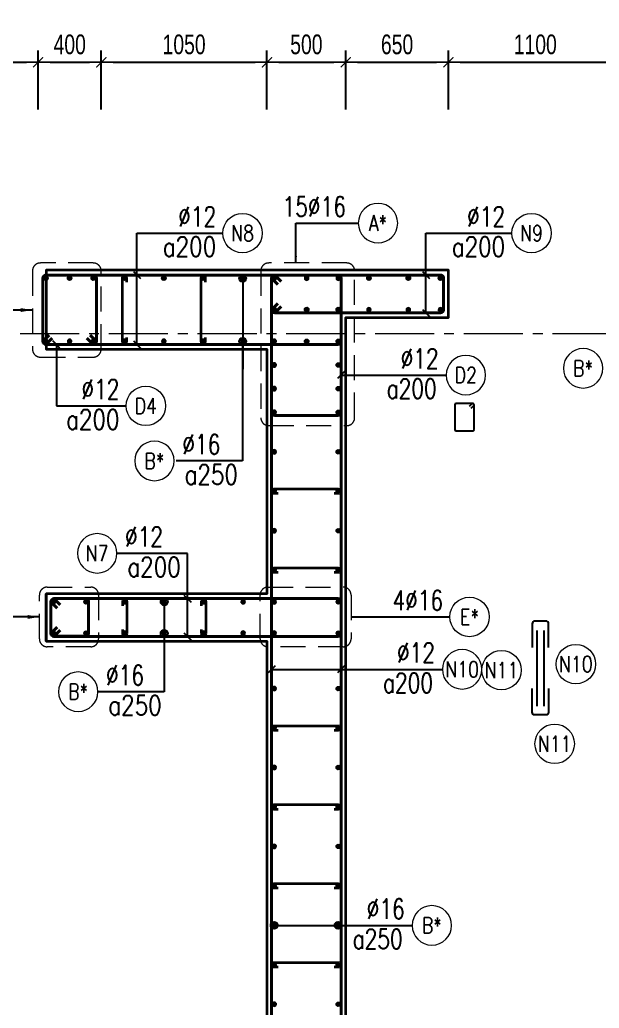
# Model space of a CAD drawing. Header units: millimetres. Extents: x 738475 to 1279438, y -34239 to 156422.
# Drawn here: x 1178206 to 1181879, y 105323 to 111585 of the extents above; entities that cross this region are included whole.
import ezdxf
from ezdxf.enums import TextEntityAlignment as Align

# ---------------------------------------------------------------- set-up
doc = ezdxf.new("R2010")
doc.units = ezdxf.units.MM
doc.header["$MEASUREMENT"] = 0
for name, pattern in [('HIDDEN', [9.525, 6.35, -3.175]), ('HIDDEN2', [4.7625, 3.175, -1.5875]), ('OF_Grid_1$0$CENTER2', [1.125, 0.75, -0.125, 0.125, -0.125])]:
    doc.linetypes.add(name, pattern=pattern)
doc.layers.get('0').update_dxf_attribs({"lineweight": 20})
doc.layers.get('Defpoints').update_dxf_attribs({"color": 151, "lineweight": 9})
doc.layers.add('Hidden', color=9, linetype='HIDDEN')
doc.layers.add('Ligature', color=1, linetype='Continuous')
for name, color, linetype, lineweight in [('KC-LEADER', 153, 'Continuous', 18), ('KC-THEP', 6, 'Continuous', 40), ('NDC_S_DIM', 1, 'Continuous', 15), ('NDC_S_HIDDEN', 8, 'HIDDEN2', 13), ('NDC_S_LEADER', 1, 'Continuous', 15), ('NDC_S_REBAR', 4, 'Continuous', 35), ('NDC_S_STIRRUP', 4, 'Continuous', 40), ('NDC_S_VN TEXT', 7, 'Continuous', 20), ('NDC_S_WALL', 6, 'Continuous', 35), ('OF_Core wall_1.2(B1-19F)$0$NDC_S_WALL', 6, 'Continuous', 35), ('OF_Grid_1$0$NDC_S_AXIS', 5, 'OF_Grid_1$0$CENTER2', 13)]:
    doc.layers.add(name, color=color, linetype=linetype, lineweight=lineweight)
doc.styles.add('NDC_DIM', font='', dxfattribs={"width": 0.75})
doc.styles.add('NDC_EN TXT', font='romans.shx', dxfattribs={"width": 0.8})
doc.styles.get('NDC_DIM').set_extended_font_data('Dotum')
doc.dimstyles.new('NDC_dim_25', dxfattribs={"dimscale": 25, "dimtxt": 2.5, "dimasz": 1.5, "dimexe": 1.5, "dimexo": 2.5, "dimgap": 1, "dimtad": 1, "dimdec": 0, "dimzin": 0, "dimdsep": 46, "dimtxsty": 'NDC_DIM', "dimblk": 'DIMMARK', "dimcen": 0.09, "dimdle": 1.2, "dimclrd": 1, "dimclre": 1, "dimclrt": 3, "dimadec": 0, "dimazin": 0, "dimtfac": 1, "dimtdec": 0, "dimtix": 1, "dimtofl": 0, "dimtmove": 0, "dimatfit": 3, "dimfxl": 6, "dimfxlon": 1, "dimtolj": 1, "dimtzin": 0, "dimarcsym": 0})
doc.dimstyles.new('NDC_dim_30', dxfattribs={"dimscale": 30, "dimtxt": 2.5, "dimasz": 1.5, "dimexe": 1.5, "dimexo": 2.5, "dimgap": 1, "dimtad": 1, "dimdec": 0, "dimzin": 0, "dimdsep": 46, "dimtxsty": 'NDC_DIM', "dimblk": 'DIMMARK', "dimcen": 0.09, "dimdle": 1.2, "dimclrd": 1, "dimclre": 1, "dimclrt": 3, "dimadec": 0, "dimazin": 0, "dimtfac": 1, "dimtdec": 0, "dimtix": 1, "dimtofl": 0, "dimtmove": 0, "dimatfit": 3, "dimfxl": 6, "dimfxlon": 1, "dimtolj": 1, "dimtzin": 0, "dimarcsym": 0})
doc.dimstyles.new('NDC_dim_50', dxfattribs={"dimscale": 50, "dimtxt": 2.5, "dimasz": 1.5, "dimexe": 1.5, "dimexo": 2.5, "dimgap": 1, "dimtad": 1, "dimdec": 0, "dimzin": 0, "dimdsep": 46, "dimtxsty": 'NDC_DIM', "dimblk": 'DIMMARK', "dimcen": 0.09, "dimdle": 1.2, "dimclrd": 1, "dimclre": 1, "dimclrt": 3, "dimadec": 0, "dimazin": 0, "dimtfac": 1, "dimtdec": 0, "dimtix": 1, "dimtofl": 0, "dimtmove": 0, "dimatfit": 3, "dimfxl": 6, "dimfxlon": 1, "dimtolj": 1, "dimtzin": 0, "dimarcsym": 0})

# ---------------------------------------------------------------- blocks, each defined once
blk = doc.blocks.new('THEP')
at = {"layer": 'KC-LEADER', "color": 6}
blk.add_circle((0, 0), 14, dxfattribs=at)
at = {"layer": 'KC-THEP'}
for p, q in [((-14, 0), (14, 0)), ((9.9, 9.9), (-9.9, -9.9)), ((-9.9, 9.9), (9.9, -9.9)), ((0, 14), (0, -14))]:
    blk.add_line(p, q, dxfattribs=at)
blk = doc.blocks.new('DIMMARK')
at = {"layer": 'NDC_S_DIM', "color": 1}
blk.add_line((-1.5, 0), (1, 0), dxfattribs=at)
at = {"layer": 'NDC_S_DIM', "color": 2, "const_width": 0.1}
blk.add_lwpolyline([(-0.424, -0.424), (0.424, 0.424)], dxfattribs=at)
blk = doc.blocks.new('*U13')
blk.add_circle((-2.5, 0), 2.5)
at = {"layer": 'NDC_S_VN TEXT', "color": 3, "style": 'NDC_EN TXT', "width": 0.75}
blk.add_attdef('DK1', (0.5, 0.85), '', height=2.5, dxfattribs=at)
at = {"layer": 'NDC_S_VN TEXT', "color": 7, "style": 'NDC_EN TXT', "width": 0.8}
blk.add_attdef('SH2', text='', height=2, dxfattribs=at).set_placement((-2.5, 0), align=Align.MIDDLE)
blk = doc.blocks.new('*U11')
blk.add_circle((-2.5, 0), 2.5)
at = {"layer": 'NDC_S_VN TEXT', "color": 3, "style": 'NDC_EN TXT', "width": 0.75}
for tag, p in [('DK1', (0.5, 0.85)), ('KC1', (0.5, -2.97))]:
    blk.add_attdef(tag, p, '', height=2.5, dxfattribs=at)
at = {"layer": 'NDC_S_VN TEXT', "color": 7, "style": 'NDC_EN TXT', "width": 0.8}
blk.add_attdef('SH2', text='', height=2, dxfattribs=at).set_placement((-2.5, 0), align=Align.MIDDLE)
blk = doc.blocks.new('A$C7BC65A55')
at = {"layer": 'Ligature'}
for p, q in [((-15.2, 372, 0), (-15.2, 38.5, 0)), ((15.2, 372, 0), (15.2, 38.5, 0))]:
    blk.add_line(p, q, dxfattribs=at)
for points in [[(-36.2, 296.5), (-36.2, 400.9, -0.414214), (-24, 413.1), (24, 413.1, -0.414214), (36.2, 400.9), (36.2, 296.5)], [(-36.2, 116.5), (-36.2, 12.2, 0.414214), (-24, 0), (24, 0, 0.414214), (36.2, 12.2), (36.2, 116.5)]]:
    blk.add_lwpolyline(points, format="xyb", dxfattribs=at)
blk = doc.blocks.new('*U9')
blk.add_circle((2.5, 0), 2.5)
at = {"layer": 'NDC_S_VN TEXT', "color": 3, "style": 'NDC_EN TXT', "width": 0.75}
blk.add_attdef('DK2', text='', height=2.5, dxfattribs=at).set_placement((-0.85, 0.85), align=Align.RIGHT)
at = {"layer": 'NDC_S_VN TEXT', "color": 7, "style": 'NDC_EN TXT', "width": 0.8}
blk.add_attdef('SH3', text='', height=2, dxfattribs=at).set_placement((2.5, 0), align=Align.MIDDLE)
blk = doc.blocks.new('*U572')
at = {"layer": 'NDC_S_REBAR'}
blk.add_lwpolyline([(-15, -75), (-15, -100, 1), (15, -100), (15, 100, 1), (-15, 100), (-15, 75)], format="xyb", dxfattribs=at)
blk = doc.blocks.new('*U571')
at = {"layer": 'NDC_S_HIDDEN', "color": 0, "linetype": 'ByBlock', "lineweight": -2, "transparency": 16777216}
for p in [(0, 0), (500, 0)]:
    blk.add_blockref('*U572', p, dxfattribs=at)
blk = doc.blocks.new('*U10')
blk.add_circle((2.5, 0), 2.5)
at = {"layer": 'NDC_S_VN TEXT', "color": 3, "style": 'NDC_EN TXT'}
for tag, width, p in [('DK2', 0.75, (-0.85, 0.85)), ('KC2', 0.8, (-0.85, -2.97))]:
    blk.add_attdef(tag, text='', height=2.5, dxfattribs=dict(at, width=width)).set_placement(p, align=Align.RIGHT)
at = {"layer": 'NDC_S_VN TEXT', "color": 7, "style": 'NDC_EN TXT', "width": 0.8}
blk.add_attdef('SH3', text='', height=2, dxfattribs=at).set_placement((2.5, 0), align=Align.MIDDLE)
blk = doc.blocks.new('*D618')
at = {"layer": 'Defpoints', "color": 0, "ltscale": 200, "transparency": 16777216}
for p in [(1178722.8, 111316.1), (1178322.8, 109649.4), (1178722.8, 109681)]:
    blk.add_point(p, dxfattribs=at)
at = {"layer": 'NDC_S_DIM', "color": 1, "lineweight": -2, "ltscale": 200, "transparency": 16777216}
for p, q in [((1178322.8, 111016.1), (1178322.8, 111391.1)), ((1178722.8, 111016.1), (1178722.8, 111391.1)), ((1178397.8, 111316.1), (1178647.8, 111316.1))]:
    blk.add_line(p, q, dxfattribs=at)
at = {"layer": 'NDC_S_DIM', "color": 1, "lineweight": -2, "ltscale": 200, "transparency": 16777216, "xscale": 75, "yscale": 75, "zscale": 75, "rotation": 180}
blk.add_blockref('DIMMARK', (1178322.8, 111316.1), dxfattribs=at)
at = {"layer": 'NDC_S_DIM', "color": 1, "lineweight": -2, "ltscale": 200, "transparency": 16777216, "xscale": 75, "yscale": 75, "zscale": 75}
blk.add_blockref('DIMMARK', (1178722.8, 111316.1), dxfattribs=at)
at = {"layer": 'NDC_S_DIM', "color": 3, "ltscale": 200, "transparency": 16777216, "insert": (1178522.8, 111428.7), "char_height": 125, "attachment_point": 5, "style": 'NDC_DIM'}
blk.add_mtext('\\A1;400', dxfattribs=at)
blk = doc.blocks.new('*D619')
at = {"layer": 'Defpoints', "color": 0, "ltscale": 200, "transparency": 16777216}
for p in [(1179772.8, 111316.1), (1178722.8, 109681), (1179772.8, 109498.4)]:
    blk.add_point(p, dxfattribs=at)
at = {"layer": 'NDC_S_DIM', "color": 1, "lineweight": -2, "ltscale": 200, "transparency": 16777216}
for p, q in [((1178722.8, 111016.1), (1178722.8, 111391.1)), ((1179772.8, 111016.1), (1179772.8, 111391.1)), ((1178797.8, 111316.1), (1179697.8, 111316.1))]:
    blk.add_line(p, q, dxfattribs=at)
at = {"layer": 'NDC_S_DIM', "color": 1, "lineweight": -2, "ltscale": 200, "transparency": 16777216, "xscale": 75, "yscale": 75, "zscale": 75, "rotation": 180}
blk.add_blockref('DIMMARK', (1178722.8, 111316.1), dxfattribs=at)
at = {"layer": 'NDC_S_DIM', "color": 1, "lineweight": -2, "ltscale": 200, "transparency": 16777216, "xscale": 75, "yscale": 75, "zscale": 75}
blk.add_blockref('DIMMARK', (1179772.8, 111316.1), dxfattribs=at)
at = {"layer": 'NDC_S_DIM', "color": 3, "ltscale": 200, "transparency": 16777216, "insert": (1179247.8, 111428.7), "char_height": 125, "attachment_point": 5, "style": 'NDC_DIM'}
blk.add_mtext('\\A1;1050', dxfattribs=at)
blk = doc.blocks.new('*D620')
at = {"layer": 'Defpoints', "color": 0, "ltscale": 200, "transparency": 16777216}
for p in [(1180272.8, 111316.1), (1180272.8, 109698.4), (1179772.8, 109498.4)]:
    blk.add_point(p, dxfattribs=at)
at = {"layer": 'NDC_S_DIM', "color": 1, "lineweight": -2, "ltscale": 200, "transparency": 16777216}
for p, q in [((1179772.8, 111016.1), (1179772.8, 111391.1)), ((1180272.8, 111016.1), (1180272.8, 111391.1)), ((1179847.8, 111316.1), (1180197.8, 111316.1))]:
    blk.add_line(p, q, dxfattribs=at)
at = {"layer": 'NDC_S_DIM', "color": 1, "lineweight": -2, "ltscale": 200, "transparency": 16777216, "xscale": 75, "yscale": 75, "zscale": 75, "rotation": 180}
blk.add_blockref('DIMMARK', (1179772.8, 111316.1), dxfattribs=at)
at = {"layer": 'NDC_S_DIM', "color": 1, "lineweight": -2, "ltscale": 200, "transparency": 16777216, "xscale": 75, "yscale": 75, "zscale": 75}
blk.add_blockref('DIMMARK', (1180272.8, 111316.1), dxfattribs=at)
at = {"layer": 'NDC_S_DIM', "color": 3, "ltscale": 200, "transparency": 16777216, "insert": (1180022.8, 111428.7), "char_height": 125, "attachment_point": 5, "style": 'NDC_DIM'}
blk.add_mtext('\\A1;500', dxfattribs=at)
blk = doc.blocks.new('*D621')
at = {"layer": 'Defpoints', "color": 0, "ltscale": 200, "transparency": 16777216}
for p in [(1180922.6, 111316.1), (1180272.8, 109698.4), (1180922.6, 109698.4)]:
    blk.add_point(p, dxfattribs=at)
at = {"layer": 'NDC_S_DIM', "color": 1, "lineweight": -2, "ltscale": 200, "transparency": 16777216}
for p, q in [((1180272.8, 111016.1), (1180272.8, 111391.1)), ((1180922.6, 111016.1), (1180922.6, 111391.1)), ((1180347.8, 111316.1), (1180847.6, 111316.1))]:
    blk.add_line(p, q, dxfattribs=at)
at = {"layer": 'NDC_S_DIM', "color": 1, "lineweight": -2, "ltscale": 200, "transparency": 16777216, "xscale": 75, "yscale": 75, "zscale": 75, "rotation": 180}
blk.add_blockref('DIMMARK', (1180272.8, 111316.1), dxfattribs=at)
at = {"layer": 'NDC_S_DIM', "color": 1, "lineweight": -2, "ltscale": 200, "transparency": 16777216, "xscale": 75, "yscale": 75, "zscale": 75}
blk.add_blockref('DIMMARK', (1180922.6, 111316.1), dxfattribs=at)
at = {"layer": 'NDC_S_DIM', "color": 3, "ltscale": 200, "transparency": 16777216, "insert": (1180597.7, 111428.7), "char_height": 125, "attachment_point": 5, "style": 'NDC_DIM'}
blk.add_mtext('\\A1;650', dxfattribs=at)
blk = doc.blocks.new('*D622')
at = {"layer": 'Defpoints', "color": 0, "ltscale": 200, "transparency": 16777216}
for p in [(1182023.6, 111316.1), (1180923.6, 109698.4), (1182023.6, 109698.4)]:
    blk.add_point(p, dxfattribs=at)
at = {"layer": 'NDC_S_DIM', "color": 1, "lineweight": -2, "ltscale": 200, "transparency": 16777216}
for p, q in [((1180923.6, 111016.1), (1180923.6, 111391.1)), ((1182023.6, 111016.1), (1182023.6, 111391.1)), ((1180998.6, 111316.1), (1181948.6, 111316.1))]:
    blk.add_line(p, q, dxfattribs=at)
at = {"layer": 'NDC_S_DIM', "color": 1, "lineweight": -2, "ltscale": 200, "transparency": 16777216, "xscale": 75, "yscale": 75, "zscale": 75, "rotation": 180}
blk.add_blockref('DIMMARK', (1180923.6, 111316.1), dxfattribs=at)
at = {"layer": 'NDC_S_DIM', "color": 1, "lineweight": -2, "ltscale": 200, "transparency": 16777216, "xscale": 75, "yscale": 75, "zscale": 75}
blk.add_blockref('DIMMARK', (1182023.6, 111316.1), dxfattribs=at)
at = {"layer": 'NDC_S_DIM', "color": 3, "ltscale": 200, "transparency": 16777216, "insert": (1181473.6, 111428.7), "char_height": 125, "attachment_point": 5, "style": 'NDC_DIM'}
blk.add_mtext('\\A1;1100', dxfattribs=at)
blk = doc.blocks.new('*D604')
at = {"layer": 'Defpoints', "color": 0, "ltscale": 200, "transparency": 16777216}
for p in [(1178322.8, 111316.1), (1178322.8, 111022.8), (1177672.6, 110952.4)]:
    blk.add_point(p, dxfattribs=at)
at = {"layer": 'NDC_S_DIM', "color": 1, "lineweight": -2, "ltscale": 200, "transparency": 16777216}
for p, q in [((1177672.6, 111077.4), (1177672.6, 111391.1)), ((1178322.8, 111147.8), (1178322.8, 111391.1)), ((1177747.6, 111316.1), (1178247.8, 111316.1))]:
    blk.add_line(p, q, dxfattribs=at)
at = {"layer": 'NDC_S_DIM', "color": 1, "lineweight": -2, "ltscale": 200, "transparency": 16777216, "xscale": 75, "yscale": 75, "zscale": 75, "rotation": 180}
blk.add_blockref('DIMMARK', (1177672.6, 111316.1), dxfattribs=at)
at = {"layer": 'NDC_S_DIM', "color": 1, "lineweight": -2, "ltscale": 200, "transparency": 16777216, "xscale": 75, "yscale": 75, "zscale": 75}
blk.add_blockref('DIMMARK', (1178322.8, 111316.1), dxfattribs=at)
at = {"layer": 'NDC_S_DIM', "color": 3, "ltscale": 200, "transparency": 16777216, "insert": (1177997.7, 111428.7), "char_height": 125, "attachment_point": 5, "style": 'NDC_DIM'}
blk.add_mtext('\\A1;650', dxfattribs=at)
blk = doc.blocks.new('*D605')
at = {"layer": 'Defpoints', "color": 0, "ltscale": 200, "transparency": 16777216}
for p in [(1182972.6, 111660.1), (1177672.6, 110952.4), (1182972.6, 109998.4)]:
    blk.add_point(p, dxfattribs=at)
at = {"layer": 'NDC_S_DIM', "color": 1, "lineweight": -2, "ltscale": 200, "transparency": 16777216}
for p, q in [((1177672.6, 111360.1), (1177672.6, 111735.1)), ((1182972.6, 111360.1), (1182972.6, 111735.1)), ((1177747.6, 111660.1), (1182897.6, 111660.1))]:
    blk.add_line(p, q, dxfattribs=at)
at = {"layer": 'NDC_S_DIM', "color": 1, "lineweight": -2, "ltscale": 200, "transparency": 16777216, "xscale": 75, "yscale": 75, "zscale": 75, "rotation": 180}
blk.add_blockref('DIMMARK', (1177672.6, 111660.1), dxfattribs=at)
at = {"layer": 'NDC_S_DIM', "color": 1, "lineweight": -2, "ltscale": 200, "transparency": 16777216, "xscale": 75, "yscale": 75, "zscale": 75}
blk.add_blockref('DIMMARK', (1182972.6, 111660.1), dxfattribs=at)
at = {"layer": 'NDC_S_DIM', "color": 3, "ltscale": 200, "transparency": 16777216, "insert": (1180322.6, 111772.7), "char_height": 125, "attachment_point": 5, "style": 'NDC_DIM'}
blk.add_mtext('\\A1;5300', dxfattribs=at)

msp = doc.modelspace()

# ---------------------------------------------------------------- linework, layer by layer
for centre in [(1181260.105, 107465.201), (1181731.074, 107503.361), (1181596.626, 106998.358)]:
    msp.add_circle(centre, 125)
at = {"layer": 'Ligature'}
msp.add_lwpolyline([(1181067.156, 109124.121), (1181083.122, 109140.087, 0.66817864), (1181077.349, 109154.025), (1180972.72, 109154.025, 0.41421356), (1180964.555, 109145.86), (1180964.555, 108988.752, 0.41421356), (1180972.72, 108980.587), (1181077.349, 108980.587, 0.41421356), (1181085.514, 108988.752), (1181085.514, 109145.86, 0.66817864), (1181071.576, 109151.633), (1181055.61, 109135.667)], format="xyb", dxfattribs=at)
at = {"layer": 'NDC_S_HIDDEN', "ltscale": 50}
for points in [[(1178671.975, 110044.521), (1178336.75, 110044.521, 0.41421356), (1178286.75, 109994.521), (1178286.75, 109498.363, 0.41421356), (1178336.75, 109448.363), (1178671.975, 109448.363, 0.41421356), (1178721.975, 109498.363), (1178721.975, 109994.521, 0.41421356)], [(1180278.762, 110044.521), (1179784.038, 110044.521, 0.41421356), (1179734.038, 109994.521), (1179734.038, 109064.427, 0.41421356), (1179784.038, 109014.427), (1180278.762, 109014.427, 0.41421356), (1180328.762, 109064.427), (1180328.762, 109994.521, 0.41421356)], [(1178380.299, 107991.006), (1178656.142, 107991.006, -0.41421356), (1178706.142, 107941.006), (1178706.142, 107663.457, -0.41421356), (1178656.142, 107613.457), (1178380.299, 107613.457, -0.41421356), (1178330.299, 107663.457), (1178330.299, 107941.006, -0.41421356)], [(1179779.499, 107991.006), (1180256.142, 107991.006, -0.41421356), (1180306.142, 107941.006), (1180306.142, 107663.457, -0.41421356), (1180256.142, 107613.457), (1179779.499, 107613.457, -0.41421356), (1179729.499, 107663.457), (1179729.499, 107941.006, -0.41421356)]]:
    msp.add_lwpolyline(points, format="xyb", close=True, dxfattribs=at)
at = {"layer": 'NDC_S_REBAR'}
for points in [[(1178884.262, 109923.363), (1178884.262, 109948.363, 1), (1178854.262, 109948.363), (1178854.262, 109548.363, 1), (1178884.262, 109548.363), (1178884.262, 109573.363)], [(1179384.262, 109923.363), (1179384.262, 109948.363, 1), (1179354.262, 109948.363), (1179354.262, 109548.363, 1), (1179384.262, 109548.363), (1179384.262, 109573.363)], [(1179844.262, 108583.363), (1179819.262, 108583.363, -1), (1179819.262, 108613.363), (1180224.731, 108613.363, -1), (1180224.731, 108583.363), (1180199.731, 108583.363)], [(1179844.262, 108083.363), (1179819.262, 108083.363, -1), (1179819.262, 108113.363), (1180224.731, 108113.363, -1), (1180224.731, 108083.363), (1180199.731, 108083.363)], [(1179844.262, 107083.363), (1179819.262, 107083.363, -1), (1179819.262, 107113.363), (1180224.731, 107113.363, -1), (1180224.731, 107083.363), (1180199.731, 107083.363)], [(1179844.262, 106583.363), (1179819.262, 106583.363, -1), (1179819.262, 106613.363), (1180224.731, 106613.363, -1), (1180224.731, 106583.363), (1180199.731, 106583.363)], [(1179844.262, 106083.363), (1179819.262, 106083.363, -1), (1179819.262, 106113.363), (1180224.731, 106113.363, -1), (1180224.731, 106083.363), (1180199.731, 106083.363)], [(1179844.262, 105583.363), (1179819.262, 105583.363, -1), (1179819.262, 105613.363), (1180224.731, 105613.363, -1), (1180224.731, 105583.363), (1180199.731, 105583.363)]]:
    msp.add_lwpolyline(points, format="xyb", dxfattribs=at)
at = {"layer": 'NDC_S_STIRRUP'}
for points in [[(1178411.975, 109568.363), (1178371.975, 109528.363, -0.41421356), (1178351.975, 109548.363), (1178351.975, 109948.363, -0.41421356), (1178371.975, 109968.363), (1180222.774, 109968.363, -0.41421356), (1180242.774, 109948.363), (1180242.774, 109548.363, -0.41421356), (1180222.774, 109528.363), (1178371.975, 109528.363, -0.41421356), (1178351.975, 109548.363), (1178391.975, 109588.363)], [(1178651.975, 109588.363), (1178691.975, 109548.363, -0.41421356), (1178671.975, 109528.363), (1178371.975, 109528.363, -0.41421356), (1178351.975, 109548.363), (1178351.975, 109948.363, -0.41421356), (1178371.975, 109968.363), (1178671.975, 109968.363, -0.41421356), (1178691.975, 109948.363), (1178691.975, 109548.363, -0.41421356), (1178671.975, 109528.363), (1178631.975, 109568.363)], [(1179842.774, 109908.363), (1179802.774, 109948.363, -0.41421356), (1179822.774, 109968.363), (1180222.774, 109968.363, -0.41421356), (1180242.774, 109948.363), (1180242.774, 109098.546, -0.41421356), (1180222.774, 109078.546), (1179822.774, 109078.546, -0.41421356), (1179802.774, 109098.546), (1179802.774, 109948.363, -0.41421356), (1179822.774, 109968.363), (1179862.774, 109928.363)], [(1180232.774, 100429.714), (1180242.774, 100399.714), (1180242.774, 109948.363, 0.41421356), (1180222.774, 109968.363), (1179822.774, 109968.363, 0.41421356), (1179802.774, 109948.363), (1179802.774, 106699.038), (1179802.774, 106699.038)], [(1179862.774, 109768.363), (1179822.774, 109728.363, -0.41421356), (1179802.774, 109748.363), (1179802.774, 109948.363, -0.41421356), (1179822.774, 109968.363), (1180872.774, 109968.363, -0.41421356), (1180892.774, 109948.363), (1180892.774, 109748.363, -0.41435759), (1180872.774, 109728.363), (1179822.774, 109728.363, -0.41421356), (1179802.774, 109748.363), (1179842.774, 109788.363)], [(1178462.774, 107718.363), (1178422.774, 107678.363, -0.41421356), (1178402.774, 107698.363), (1178402.774, 107898.363, -0.41421356), (1178422.774, 107918.363), (1180222.774, 107918.363, -0.41421356), (1180242.774, 107898.363), (1180242.774, 107698.363, -0.41435759), (1180222.774, 107678.363), (1178422.774, 107678.363, -0.41421356), (1178402.774, 107698.363), (1178442.774, 107738.363)], [(1178442.774, 107858.363), (1178402.774, 107898.363, -0.41421356), (1178422.774, 107918.363), (1178622.774, 107918.363, -0.41421356), (1178642.774, 107898.363), (1178642.774, 107700.577, -0.41421356), (1178622.774, 107680.577), (1178422.774, 107680.577, -0.41421356), (1178402.774, 107700.577), (1178402.774, 107898.363, -0.41421356), (1178422.774, 107918.363), (1178462.774, 107878.363)], [(1179802.774, 107198.363), (1179802.774, 107198.363), (1179802.774, 97648.363, 0.41421356), (1179822.774, 97628.363), (1180222.774, 97628.363, 0.41421356), (1180242.774, 97648.363), (1180242.774, 100899.038), (1180232.774, 100869.038)]]:
    msp.add_lwpolyline(points, format="xyb", dxfattribs=at)
at = {"layer": 'NDC_S_WALL'}
msp.add_lwpolyline([(1180272.774, 97898.363), (1180272.774, 109698.363), (1180922.774, 109698.363), (1180922.774, 109698.363), (1180922.774, 109998.363), (1180922.774, 109998.363), (1178372.774, 109998.363), (1178372.774, 109998.363), (1178372.774, 109498.363), (1178372.774, 109498.363), (1179772.774, 109498.363), (1179772.774, 109498.363), (1179772.774, 107948.363), (1179772.774, 107948.363), (1178372.774, 107948.363), (1178372.774, 107648.363), (1179772.774, 107648.363), (1179772.774, 107648.363), (1179772.774, 100598.363), (1179772.774, 100598.363), (1176972.774, 100598.363)], dxfattribs=at)
at = {"layer": 'OF_Core wall_1.2(B1-19F)$0$NDC_S_WALL', "ltscale": 200}
msp.add_lwpolyline([(1178372.774, 107648.363), (1178372.774, 107948.363)], dxfattribs=at)
at = {"layer": 'OF_Grid_1$0$NDC_S_AXIS', "ltscale": 500}
msp.add_line((1168645.595, 109598.363), (1184495.919, 109598.363), dxfattribs=at)

# ---------------------------------------------------------------- block references
at = {"layer": 'Hidden', "xscale": -1.44, "yscale": 1.44, "zscale": 1.44}
msp.add_blockref('A$C7BC65A55', (1181505.994, 107181.08, 0.03), dxfattribs=at)
at = {"layer": 'KC-THEP'}
for p, rotation in [((1178371.975, 109948.363), 189.6685645188915), ((1178521.975, 109948.363), 189.6685645188915), ((1178671.975, 109948.363), 189.6685645188915), ((1178869.262, 109948.363), 189.6685644363809), ((1179118.463, 109948.363), 189.6685644363809), ((1179119.262, 109948.363), 189.6685644363809), ((1179369.262, 109948.363), 189.6685644363809), ((1179619.262, 109948.363), 189.6685644363809), ((1179819.262, 109948.363), 189.6685644363809), ((1180419.262, 109948.363), 189.6685644363809), ((1180669.262, 109948.363), 189.6685644363809), ((1180872.774, 109948.363), 189.6685644363809), ((1180024.66, 109750.067), 9.668564436380898), ((1180224.731, 109750.067), 9.668564436380898), ((1180024.66, 109548.363), 9.668564436380898), ((1180224.731, 109548.363), 9.668564436380898), ((1180224.731, 109398.363), 9.668564436380898), ((1180224.731, 109248.363), 9.668564436380898), ((1180224.731, 109098.363), 9.66856443638085), ((1180224.731, 108848.363), 9.66856443638085), ((1180224.731, 108598.363), 9.66856443638085), ((1180224.731, 108348.363), 9.66856443638085), ((1180224.731, 108098.363), 9.66856443638085), ((1178626.287, 107897.937), 9.668564436380926), ((1180226.287, 107897.937), 9.668564436380926), ((1178626.287, 107699.347), 9.668564436380926), ((1180226.287, 107699.347), 9.668564436380926), ((1180224.731, 107348.363), 9.66856443638085), ((1180224.731, 107098.363), 9.66856443638085), ((1180224.731, 106848.363), 9.66856443638085), ((1180224.731, 106598.363), 9.66856443638085), ((1180224.731, 106348.363), 9.66856443638085), ((1180224.731, 106098.363), 9.66856443638085), ((1180224.731, 105848.363), 9.66856443638085), ((1180224.731, 105598.363), 9.66856443638085), ((1180224.731, 105348.363), 9.66856443638085)]:
    msp.add_blockref('THEP', p, dxfattribs=dict(at, rotation=rotation))
at = {"layer": 'KC-THEP', "xscale": -1}
for p, rotation in [((1180024.66, 109948.363), 170.331435563619), ((1180224.731, 109948.363), 170.331435563619), ((1179819.262, 109750.067), 350.3314355636191), ((1180419.262, 109748.363), 350.3314355636191), ((1180669.262, 109748.363), 350.3314355636191), ((1180872.774, 109748.363), 350.3314355636191), ((1178371.975, 109548.363), 350.3314356461296), ((1178521.975, 109548.363), 350.3314356461296), ((1178671.975, 109548.363), 350.3314356461296), ((1178869.262, 109548.363), 350.3314355636191), ((1179118.463, 109548.363), 350.3314355636191), ((1179119.262, 109548.363), 350.3314355636191), ((1179369.262, 109548.363), 350.3314355636191), ((1179619.262, 109548.363), 350.3314355636191), ((1179819.262, 109548.363), 350.3314355636191), ((1179819.262, 109398.363), 350.3314355636191), ((1179819.262, 109248.363), 350.3314355636191), ((1179819.262, 109098.363), 350.3314355636191), ((1179819.262, 108848.363), 350.3314355636191), ((1179819.262, 108598.363), 350.3314355636191), ((1179819.262, 108348.363), 350.3314355636191), ((1179819.262, 108098.363), 350.3314355636191), ((1178419.262, 107897.937), 350.3314355636191), ((1178871.975, 107898.363), 350.3314355636191), ((1179121.975, 107898.363), 350.3314355636191), ((1179371.975, 107898.363), 350.3314355636191), ((1179621.975, 107898.363), 350.3314355636191), ((1179818.463, 107897.937), 350.3314355636191), ((1178419.262, 107699.347), 350.3314355636191), ((1178871.975, 107699.774), 350.3314355636191), ((1179121.975, 107699.774), 350.3314355636191), ((1179371.975, 107699.774), 350.3314355636191), ((1179621.975, 107699.774), 350.3314355636191), ((1179818.463, 107699.347), 350.3314355636191), ((1179819.262, 107348.363), 350.3314355636191), ((1179819.262, 107098.363), 350.3314355636191), ((1179819.262, 106848.363), 350.3314355636191), ((1179819.262, 106598.363), 350.3314355636191), ((1179819.262, 106348.363), 350.3314355636191), ((1179819.262, 106098.363), 350.3314355636191), ((1179819.262, 105848.363), 350.3314355636191), ((1179819.262, 105598.363), 350.3314355636191), ((1179819.262, 105348.363), 350.3314355636191)]:
    msp.add_blockref('THEP', p, dxfattribs=dict(at, rotation=rotation))
at = {"layer": 'NDC_S_HIDDEN'}
msp.add_blockref('*U571', (1178871.975, 107798.363), dxfattribs=at)
at = {"layer": 'NDC_S_VN TEXT'}
ref = msp.add_blockref('*U13', (1180351.806, 110297.244), dxfattribs=dict(at, xscale=-50, yscale=50, zscale=50))
ref.add_attrib('SH2', 'A*', dxfattribs={"color": 7, "height": 100, "style": 'NDC_EN TXT', "width": 0.8}).set_placement((1180476.806, 110297.244), align=Align.MIDDLE)
ref.add_attrib('DK1', '15%%C16', (1179871.449, 110339.519), dxfattribs={"color": 3, "height": 125, "style": 'NDC_EN TXT', "width": 0.75})
at = {"layer": 'NDC_S_VN TEXT', "xscale": 50, "yscale": 50, "zscale": 50}
for name, p, values in [('*U10', (1179493.562, 110233.641), {'SH3': 'N8', 'DK2': '%%C12', 'KC2': 'a200'}), ('*U10', (1181325.095, 110233.641), {'SH3': 'N9', 'DK2': '%%C12', 'KC2': 'a200'}), ('*U10', (1178880.628, 109139.193), {'SH3': 'D4', 'DK2': '%%C12', 'KC2': 'a200'}), ('*U9', (1180932.37, 107802.232), {'SH3': 'E*', 'DK2': '4%%C16'})]:
    msp.add_blockref(name, p, dxfattribs=at).add_auto_attribs(values)
at = {"layer": 'NDC_S_VN TEXT'}
ref = msp.add_blockref('*U10', (1181902.163, 109377.24), dxfattribs=dict(at, xscale=-50, yscale=50, zscale=50))
ref.add_attrib('SH3', 'B*', dxfattribs={"color": 7, "height": 100, "style": 'NDC_EN TXT', "width": 0.8}).set_placement((1181777.163, 109377.24), align=Align.MIDDLE)
ref.add_attrib('DK2', '%%C16', dxfattribs={"color": 3, "height": 125, "style": 'NDC_EN TXT', "width": 0.75}).set_placement((1182194.663, 109419.516), align=Align.RIGHT)
ref.add_attrib('KC2', 'a250', dxfattribs={"color": 3, "height": 125, "style": 'NDC_EN TXT', "width": 0.8}).set_placement((1182306.568, 109228.613), align=Align.RIGHT)
ref = msp.add_blockref('*U11', (1180908.711, 109334.478), dxfattribs=dict(at, xscale=-50, yscale=50, zscale=50))
ref.add_attrib('SH2', 'D2', dxfattribs={"color": 7, "height": 100, "style": 'NDC_EN TXT', "width": 0.8}).set_placement((1181033.711, 109334.478), align=Align.MIDDLE)
ref.add_attrib('DK1', '%%C12', (1180620.319, 109376.753), dxfattribs={"color": 3, "height": 125, "style": 'NDC_EN TXT', "width": 0.75})
ref.add_attrib('KC1', 'a200', (1180531.033, 109185.851), dxfattribs={"color": 3, "height": 125, "style": 'NDC_EN TXT', "width": 0.75})
ref = msp.add_blockref('*U10', (1179184.85, 108790.553), dxfattribs=dict(at, xscale=-50, yscale=50, zscale=50))
ref.add_attrib('SH3', 'B*', dxfattribs={"color": 7, "height": 100, "style": 'NDC_EN TXT', "width": 0.8}).set_placement((1179059.85, 108790.553), align=Align.MIDDLE)
ref.add_attrib('DK2', '%%C16', dxfattribs={"color": 3, "height": 125, "style": 'NDC_EN TXT', "width": 0.75}).set_placement((1179477.35, 108832.828), align=Align.RIGHT)
ref.add_attrib('KC2', 'a250', dxfattribs={"color": 3, "height": 125, "style": 'NDC_EN TXT', "width": 0.8}).set_placement((1179589.254, 108641.926), align=Align.RIGHT)
ref = msp.add_blockref('*U10', (1178821.871, 108205.211), dxfattribs=dict(at, xscale=-50, yscale=50, zscale=50))
ref.add_attrib('SH3', 'N7', dxfattribs={"color": 7, "height": 100, "style": 'NDC_EN TXT', "width": 0.8}).set_placement((1178696.871, 108205.211), align=Align.MIDDLE)
ref.add_attrib('DK2', '%%C12', dxfattribs={"color": 3, "height": 125, "style": 'NDC_EN TXT', "width": 0.75}).set_placement((1179114.371, 108247.486), align=Align.RIGHT)
ref.add_attrib('KC2', 'a200', dxfattribs={"color": 3, "height": 125, "style": 'NDC_EN TXT', "width": 0.8}).set_placement((1179226.276, 108056.584), align=Align.RIGHT)
ref = msp.add_blockref('*U11', (1180885.162, 107470.369), dxfattribs=dict(at, xscale=-50, yscale=50, zscale=50))
ref.add_attrib('SH2', 'N10', dxfattribs={"color": 7, "height": 100, "style": 'NDC_EN TXT', "width": 0.8}).set_placement((1181010.162, 107470.369), align=Align.MIDDLE)
ref.add_attrib('DK1', '%%C12', (1180596.769, 107512.645), dxfattribs={"color": 3, "height": 125, "style": 'NDC_EN TXT', "width": 0.75})
ref.add_attrib('KC1', 'a200', (1180507.483, 107321.742), dxfattribs={"color": 3, "height": 125, "style": 'NDC_EN TXT', "width": 0.75})
ref = msp.add_blockref('*U10', (1178701.363, 107328.651), dxfattribs=dict(at, xscale=-50, yscale=50, zscale=50))
ref.add_attrib('SH3', 'B*', dxfattribs={"color": 7, "height": 100, "style": 'NDC_EN TXT', "width": 0.8}).set_placement((1178576.363, 107328.651), align=Align.MIDDLE)
ref.add_attrib('DK2', '%%C16', dxfattribs={"color": 3, "height": 125, "style": 'NDC_EN TXT', "width": 0.75}).set_placement((1178993.863, 107370.926), align=Align.RIGHT)
ref.add_attrib('KC2', 'a250', dxfattribs={"color": 3, "height": 125, "style": 'NDC_EN TXT', "width": 0.8}).set_placement((1179105.768, 107180.023), align=Align.RIGHT)
ref = msp.add_blockref('*U11', (1180693.678, 105848.363), dxfattribs=dict(at, xscale=-50, yscale=50, zscale=50))
ref.add_attrib('SH2', 'B*', dxfattribs={"color": 7, "height": 100, "style": 'NDC_EN TXT', "width": 0.8}).set_placement((1180818.678, 105848.363), align=Align.MIDDLE)
ref.add_attrib('DK1', '%%C16', (1180405.285, 105890.638), dxfattribs={"color": 3, "height": 125, "style": 'NDC_EN TXT', "width": 0.75})
ref.add_attrib('KC1', 'a250', (1180315.999, 105699.736), dxfattribs={"color": 3, "height": 125, "style": 'NDC_EN TXT', "width": 0.75})

# ---------------------------------------------------------------- texts
at = {"layer": 'NDC_S_VN TEXT', "color": 7, "style": 'NDC_EN TXT', "width": 0.8}
for tag, p in [('N10', (1181731.074, 107503.361)), ('N11', (1181260.105, 107465.201)), ('N11', (1181596.626, 106998.358))]:
    msp.add_attdef(tag, text='3', height=100, dxfattribs=at).set_placement(p, align=Align.MIDDLE)

# ---------------------------------------------------------------- dimensions: what is measured, and where the dimension line sits
at = {"layer": 'NDC_S_DIM', "ltscale": 200}
for base, p1, p2, picture, middle in [((1182972.574, 111660.108), (1177672.574, 110952.405), (1182972.574, 109998.363), '*D605', (1180322.574, 111772.693)), ((1178322.774, 111316.114), (1177672.574, 110952.405), (1178322.774, 111022.78), '*D604', (1177997.674, 111428.699)), ((1178722.774, 111316.114), (1178322.774, 109649.422), (1178722.774, 109680.955), '*D618', (1178522.774, 111428.699)), ((1179772.774, 111316.114), (1178722.774, 109680.955), (1179772.774, 109498.363), '*D619', (1179247.774, 111428.699)), ((1180272.774, 111316.114), (1179772.774, 109498.363), (1180272.774, 109698.363), '*D620', (1180022.774, 111428.699)), ((1180922.574, 111316.114), (1180272.774, 109698.363), (1180922.574, 109698.363), '*D621', (1180597.674, 111428.699)), ((1182023.574, 111316.114), (1180923.574, 109698.363), (1182023.574, 109698.363), '*D622', (1181473.574, 111428.699))]:
    dim = msp.add_linear_dim(base=base, p1=p1, p2=p2, dimstyle='NDC_dim_50', override={"dimtmove": 1}, dxfattribs=at)
    dim.commit()
    dim.dimension.update_dxf_attribs({"geometry": picture, "text_midpoint": middle})

# ---------------------------------------------------------------- leaders
at = {"layer": 'NDC_S_LEADER'}
for points, dimstyle, override in [([(1179956.111, 110044.521), (1179956.111, 110297.244), (1180351.806, 110297.244)], 'NDC_dim_30', {"dimtad": 0}), ([(1178948.824, 109528.363), (1178948.824, 110233.46), (1179493.562, 110233.46)], 'NDC_dim_30', {"dimtad": 0, "dimldrblk": 'Oblique'}), ([(1178948.824, 109968.363), (1178948.824, 110233.46), (1179493.562, 110233.46)], 'NDC_dim_30', {"dimtad": 0, "dimldrblk": 'Oblique'}), ([(1180780.356, 109728.363), (1180780.356, 110233.46), (1181325.095, 110233.46)], 'NDC_dim_30', {"dimtad": 0, "dimldrblk": 'Oblique'}), ([(1180780.356, 109968.363), (1180780.356, 110233.46), (1181325.095, 110233.46)], 'NDC_dim_30', {"dimtad": 0, "dimldrblk": 'Oblique'}), ([(1179619.262, 109948.363), (1179618.069, 108790.372), (1179197.458, 108790.372)], 'NDC_dim_30', {"dimgap": 1, "dimtad": 0, "dimldrblk": 'Origin'}), ([(1178286.75, 109746.442), (1177747.917, 109746.442)], 'NDC_dim_50', {"dimgap": 1, "dimtad": 0}), ([(1178438.072, 109528.363), (1178438.072, 109139.193), (1178880.628, 109139.193)], 'NDC_dim_30', {"dimtad": 0, "dimldrblk": 'Oblique'}), ([(1179618.85, 109548.071), (1179618.069, 108790.372), (1179197.458, 108790.372)], 'NDC_dim_30', {"dimgap": 1, "dimtad": 0, "dimldrblk": 'Origin'}), ([(1180242.774, 109334.478), (1180910.786, 109334.478)], 'NDC_dim_30', {"dimtad": 0, "dimldrblk": 'Oblique'}), ([(1179269.307, 107678.363), (1179269.307, 108205.03), (1178821.872, 108205.03)], 'NDC_dim_30', {"dimgap": 1, "dimtad": 0, "dimldrblk": 'Oblique'}), ([(1179269.307, 107918.363), (1179269.307, 108205.03), (1178821.872, 108205.03)], 'NDC_dim_30', {"dimtad": 0, "dimldrblk": 'Oblique'}), ([(1179121.975, 107898.363), (1179121.975, 107328.47), (1178701.363, 107328.47)], 'NDC_dim_30', {"dimgap": 1, "dimtad": 0, "dimldrblk": 'Origin'}), ([(1178330.299, 107802.232), (1177791.466, 107802.232)], 'NDC_dim_50', {"dimgap": 1, "dimtad": 0}), ([(1180306.142, 107802.232), (1180932.37, 107802.232)], 'NDC_dim_25', {"dimgap": 1, "dimtad": 0}), ([(1179121.975, 107698.363), (1179121.975, 107328.47), (1178701.363, 107328.47)], 'NDC_dim_30', {"dimgap": 1, "dimtad": 0, "dimldrblk": 'Origin'}), ([(1179802.774, 107470.188), (1180885.162, 107470.188)], 'NDC_dim_30', {"dimtad": 0, "dimldrblk": 'Oblique'}), ([(1180242.774, 107470.188), (1180885.162, 107470.188)], 'NDC_dim_30', {"dimtad": 0, "dimldrblk": 'Oblique'}), ([(1179819.262, 105848.363), (1180693.678, 105848.363)], 'NDC_dim_30', {"dimtad": 0, "dimldrblk": 'Origin'}), ([(1180224.731, 105848.363), (1180693.678, 105848.363)], 'NDC_dim_30', {"dimtad": 0, "dimldrblk": 'Origin'})]:
    msp.add_leader(points, dimstyle=dimstyle, override=override, dxfattribs=at)

doc.saveas('drawing.dxf')
